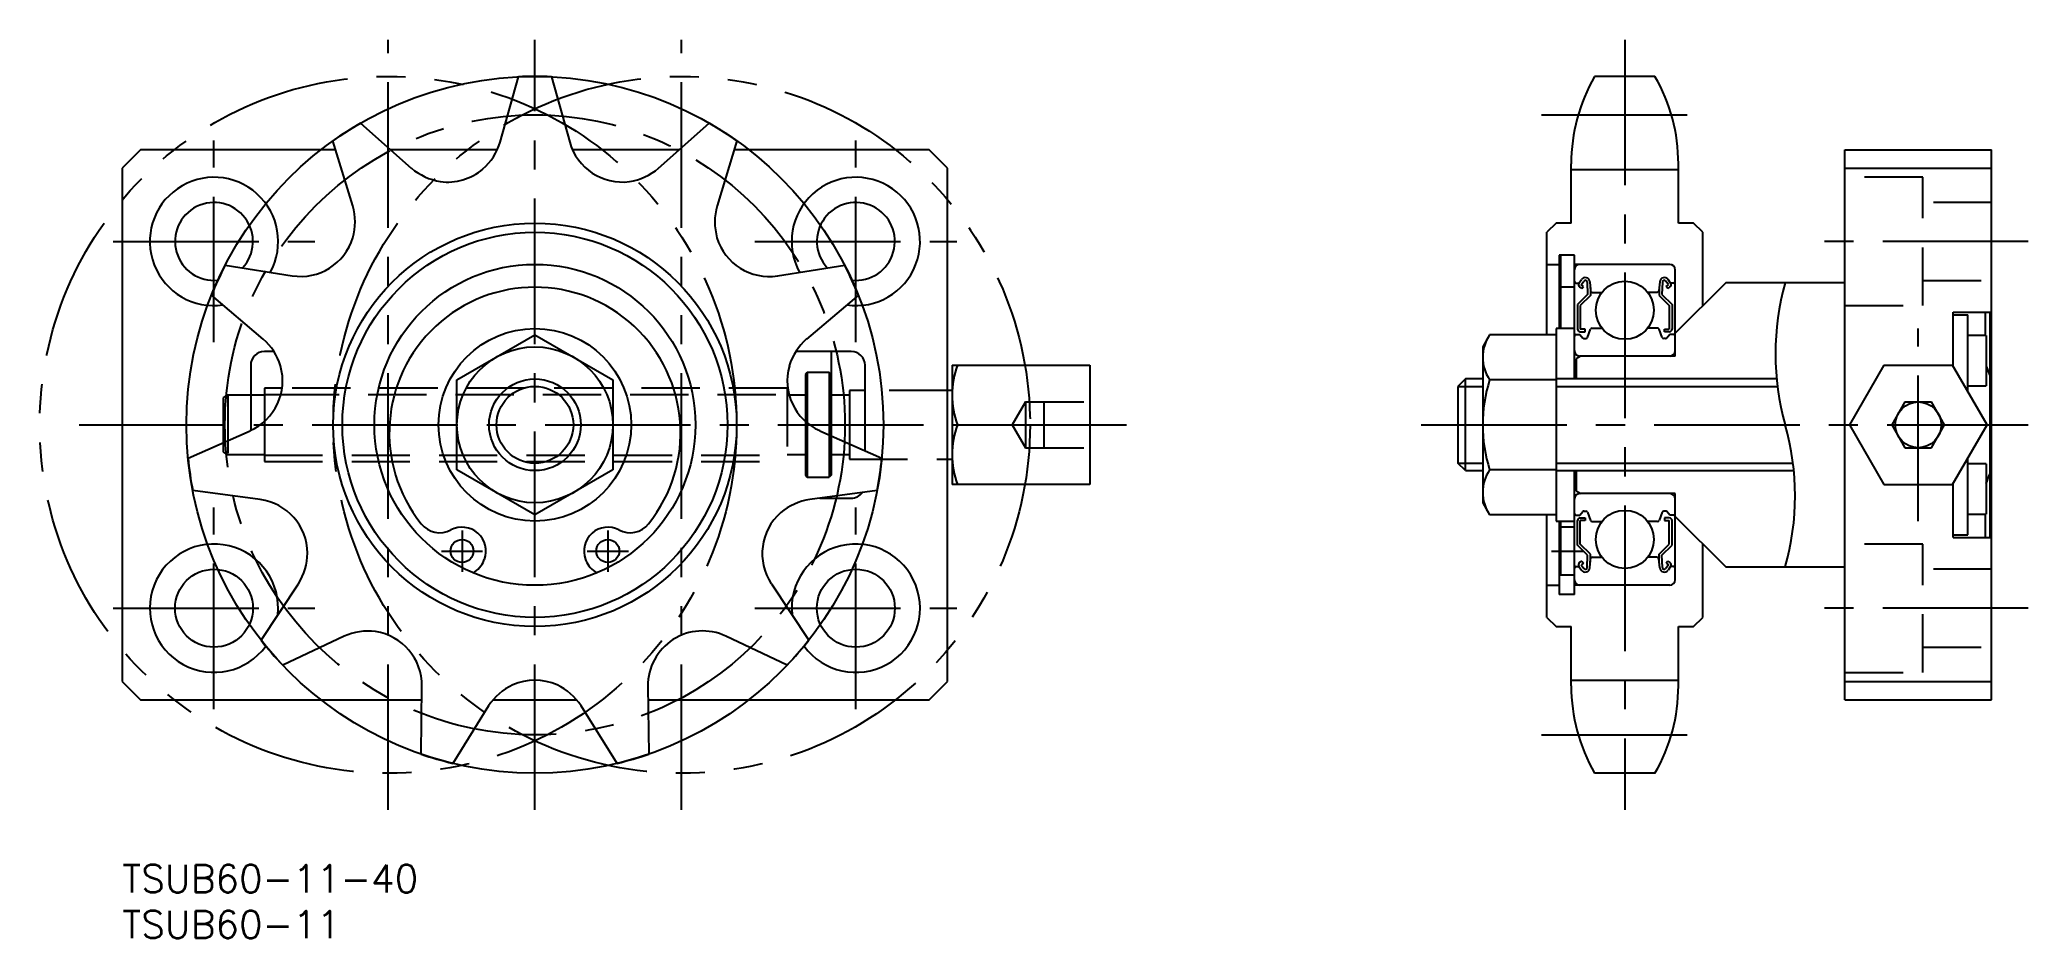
# Model space of a CAD drawing. Extents: x -9 to 208, y -8 to 90.
import ezdxf

# ---------------------------------------------------------------- set-up
doc = ezdxf.new("R2010")
doc.units = 0
doc.header["$LTSCALE"] = 0.5
for name, pattern in [('CENTER', [50.8, 31.75, -6.35, 6.35, -6.35]), ('DASHED', [19.05, 12.7, -6.35]), ('PHANTOM', [63.5, 31.75, -6.35, 6.35, -6.35, 6.35, -6.35])]:
    doc.linetypes.add(name, pattern=pattern)
for name, color, linetype in [('MSM_CENTER', 1, 'CENTER'), ('MSM_CONTINUOUS', 7, 'CONTINUOUS'), ('MSM_DASHED', 4, 'DASHED'), ('MSM_IMAGINARY', 6, 'PHANTOM'), ('MSM_NARROW', 5, 'CONTINUOUS'), ('MSM_PART_NUMBER', 7, 'CONTINUOUS')]:
    doc.layers.add(name, color=color, linetype=linetype)
doc.styles.get("Standard").update_dxf_attribs({"font": 'txt.shx', "height": 3, "bigfont": 'bigfont.shx'})

# ---------------------------------------------------------------- blocks, each defined once
blk = doc.blocks.new('*U35')
at = {"layer": 'MSM_PART_NUMBER'}
blk.add_text('TSUB60-11-40', height=3, dxfattribs=at).set_placement((0, -3))
blk = doc.blocks.new('*U36')
at = {"layer": 'MSM_PART_NUMBER'}
blk.add_text('TSUB60-11', height=3, dxfattribs=at).set_placement((0, -8))

msp = doc.modelspace()

# ---------------------------------------------------------------- linework, layer by layer
at = {"layer": 'MSM_CENTER'}
for p, q in [((45, 6), (45, 90)), ((163.86, 90), (163.86, 6)), ((154.77, 81.81), (172.94, 81.81)), ((10, 57), (10, 79)), ((80, 57), (80, 79)), ((-1, 68), (21, 68)), ((69, 68), (91, 68)), ((207.86, 68), (183.86, 68)), ((195.86, 37.5), (195.86, 58.5)), ((-4.7, 48), (109.5, 48)), ((141.66, 48), (207.86, 48)), ((10, 17), (10, 39)), ((80, 17), (80, 39)), ((37.05, 36.48), (37.05, 31.98)), ((52.95, 36.48), (52.95, 31.98)), ((34.8, 34.23), (39.3, 34.23)), ((50.7, 34.23), (55.2, 34.23)), ((155.86, 34.23), (159.36, 34.23)), ((-1, 28), (21, 28)), ((69, 28), (91, 28)), ((207.86, 28), (183.86, 28)), ((154.77, 14.19), (172.94, 14.19))]:
    msp.add_line(p, q, dxfattribs=at)
msp.add_circle((45, 48), 33.81, dxfattribs=at)
at = {"layer": 'MSM_CONTINUOUS'}
for p, q in [((41.21, 78.84), (43.2, 85.96)), ((46.8, 85.96), (48.79, 78.84)), ((167.15, 86), (160.56, 86)), ((25.99, 80.9), (31.52, 75.99)), ((58.48, 75.99), (64.01, 80.9)), ((25.14, 71.89), (22.97, 78.96)), ((67.03, 78.96), (64.86, 71.89)), ((2, 78), (0, 76)), ((0, 76), (0, 20)), ((23.26, 78), (2, 78)), ((40.89, 78), (29.26, 78)), ((60.74, 78), (49.09, 78)), ((88, 78), (66.74, 78)), ((90, 76), (88, 78)), ((90, 20), (90, 76)), ((158.01, 70), (158.01, 76.47)), ((169.71, 70), (169.71, 76.47)), ((187.86, 18), (187.86, 78)), ((187.86, 78), (203.86, 78)), ((187.86, 76), (203.86, 76)), ((203.86, 18), (203.86, 78)), ((158.01, 75.86), (169.71, 75.86)), ((156.36, 70), (155.36, 69)), ((158.01, 70), (156.36, 70)), ((171.36, 70), (169.71, 70)), ((172.36, 69), (171.36, 70)), ((155.36, 57.81), (155.36, 69)), ((172.36, 61), (172.36, 69)), ((11.22, 65.4), (18.53, 64.26)), ((71.47, 64.26), (78.78, 65.4)), ((155.36, 65.5), (156.71, 65.5)), ((158.36, 66.5), (156.71, 66.5)), ((156.71, 66.5), (156.71, 58.5)), ((156.86, 66.5, -0.5), (156.86, 58.5, -0.5)), ((158.36, 53), (158.36, 66.5)), ((168.76, 65.5), (158.36, 65.5)), ((158.36, 63), (156.86, 63)), ((158.56, 63.45), (158.86, 63.45)), ((158.86, 63.45), (159.13, 63.85)), ((159.17, 62.86), (158.93, 63.03)), ((159.1, 63.28), (159.38, 63.68)), ((159.35, 63.1), (159.1, 63.28)), ((159.17, 62.86), (159.35, 63.1)), ((159.75, 63.57), (159.8, 62.22)), ((160.04, 63.6), (160.13, 62.63)), ((160.1, 62.97), (160.1, 62.1)), ((167.67, 63.6), (167.58, 62.63)), ((167.61, 62.97), (167.61, 62.1)), ((167.96, 63.57), (167.91, 62.22)), ((168.61, 63.28), (168.33, 63.68)), ((168.36, 63.1), (168.61, 63.28)), ((168.54, 62.86), (168.36, 63.1)), ((168.54, 62.86), (168.78, 63.03)), ((168.86, 63.45), (168.58, 63.85)), ((169.16, 63.45), (168.86, 63.45)), ((169.36, 55.5), (169.36, 64.9)), ((174.86, 63.5), (169.36, 58)), ((187.86, 63.5), (174.86, 63.5)), ((15.38, 57.36), (9.73, 62.13)), ((80.27, 62.13), (74.62, 57.36)), ((159.8, 62.22), (158.7, 61.12)), ((158.7, 61.12), (158.7, 58.45)), ((160.1, 62.1), (159, 61)), ((159, 61), (159, 58.45)), ((160.33, 62.45), (161.35, 62.45)), ((167.38, 62.45), (166.36, 62.45)), ((167.61, 62.1), (168.71, 61)), ((167.91, 62.22), (169.01, 61.12)), ((168.71, 61), (168.71, 58.45)), ((169.01, 61.12), (169.01, 58.45)), ((199.66, 60.3), (203.86, 60.3)), ((199.66, 54.42), (199.66, 60.3)), ((199.66, 60), (201.26, 60)), ((201.26, 51.65), (201.26, 60)), ((203.16, 60.3), (203.16, 57.75)), ((203.66, 60.3), (203.66, 35.7)), ((36.5, 52.91), (45, 57.81)), ((45, 57.81), (53.5, 52.91)), ((149.11, 57.81), (148.36, 56.5)), ((148.36, 56.5), (148.36, 39.5)), ((156.36, 57.81), (149.11, 57.81)), ((158.36, 58.5), (156.36, 58.5)), ((156.36, 58.5), (156.36, 37.5)), ((158.56, 57.85), (158.96, 57.85)), ((158.96, 57.85), (159.27, 57.47)), ((159.52, 58.45), (159, 58.45)), ((159, 58.15), (159.52, 58.15)), ((159.43, 57.4), (159.6, 57.4)), ((159.52, 58.15), (159.52, 58.45)), ((159.79, 57.53), (160.11, 58.42)), ((160.3, 58.55), (161.35, 58.55)), ((167.41, 58.55), (166.36, 58.55)), ((167.92, 57.53), (167.6, 58.42)), ((168.28, 57.4), (168.11, 57.4)), ((168.19, 58.45), (168.71, 58.45)), ((168.19, 58.15), (168.19, 58.45)), ((168.71, 58.15), (168.19, 58.15)), ((168.76, 57.85), (168.44, 57.47)), ((169.16, 57.85), (168.76, 57.85)), ((203.26, 57.75), (201.26, 57.75)), ((203.26, 57.75), (203.26, 52.25)), ((14, 54.5), (14, 47.39)), ((16.54, 56), (15.5, 56)), ((79.5, 56), (73.46, 56)), ((77.3, 56), (77.3, 46.82)), ((81, 45.18), (81, 54.5)), ((90.5, 54.5), (105.5, 54.5)), ((90.5, 54.5), (90.5, 41.5)), ((105.5, 54.5), (105.5, 41.5)), ((159.06, 55.5), (158.56, 55.21)), ((158.56, 55.21), (158.56, 53)), ((169.36, 55.5), (158.96, 55.5)), ((192.1, 54.5), (188.35, 48)), ((192.1, 54.5), (199.61, 54.5)), ((203.36, 48), (199.61, 54.5)), ((203.26, 54.4), (203.66, 53.39)), ((36.5, 43.09), (36.5, 52.91)), ((53.5, 52.91), (53.5, 43.09)), ((74.7, 53.7), (74.5, 53.5)), ((74.5, 53.5), (74.5, 48.37)), ((77.1, 53.7), (74.7, 53.7)), ((74.7, 53.7), (74.7, 48.2)), ((77.3, 53.5), (77.1, 53.7)), ((77.1, 53.7), (77.1, 46.91)), ((146.47, 53), (145.66, 52.19)), ((145.66, 52.19), (145.66, 43.81)), ((148.36, 53), (146.47, 53)), ((146.47, 43), (146.47, 53)), ((156.36, 52.91), (149.11, 52.91)), ((180.42, 53), (156.36, 53)), ((201.26, 52.25), (203.26, 52.25)), ((15.5, 51.25), (14, 51.25)), ((17.43, 52), (15.5, 52)), ((15.5, 52), (15.5, 48.39)), ((74.5, 51.25), (72.72, 51.25)), ((79.3, 51.25), (77.3, 51.25)), ((81, 51.75), (79.3, 51.75)), ((79.3, 51.75), (79.3, 45.93)), ((90.5, 51.75), (90, 51.75)), ((194.41, 50.5), (192.97, 48)), ((194.41, 50.5), (197.3, 50.5)), ((198.74, 48), (197.3, 50.5)), ((91.08, 48), (105.5, 48)), ((188.35, 48), (192.1, 41.5)), ((192.97, 48), (194.41, 45.5)), ((197.3, 45.5), (198.74, 48)), ((199.61, 41.5), (203.36, 48)), ((7.17, 44.38), (13.94, 47.36)), ((76.06, 47.36), (82.83, 44.38)), ((90, 44.25), (90.5, 44.25)), ((146.47, 43), (145.66, 43.81)), ((194.41, 45.5), (197.3, 45.5)), ((201.26, 36), (201.26, 44.35)), ((203.26, 43.75), (201.26, 43.75)), ((203.26, 43.75), (203.26, 38.25)), ((45, 38.19), (36.5, 43.09)), ((53.5, 43.09), (45, 38.19)), ((105.5, 41.5), (90.5, 41.5)), ((146.47, 43), (148.36, 43)), ((156.36, 43.09), (149.11, 43.09)), ((156.36, 43), (182.29, 43)), ((158.36, 29.5), (158.36, 43)), ((158.56, 43), (158.56, 40.79)), ((192.1, 41.5), (199.61, 41.5)), ((199.66, 35.7), (199.66, 41.58)), ((15.02, 39.86), (7.68, 40.82)), ((82.32, 40.82), (74.98, 39.86)), ((76.06, 40), (79.5, 40)), ((77.3, 40.16), (77.3, 40)), ((148.36, 39.5), (149.11, 38.19)), ((158.56, 40.79), (159.06, 40.5)), ((169.36, 40.5), (158.96, 40.5)), ((169.36, 31.1), (169.36, 40.5)), ((156.36, 38.19), (149.11, 38.19)), ((155.36, 27), (155.36, 38.19)), ((156.36, 37.5), (158.36, 37.5)), ((156.71, 37.5), (156.71, 29.5)), ((156.86, 37.5, -0.5), (156.86, 31.59, -0.5)), ((158.56, 38.15), (158.96, 38.15)), ((158.7, 34.88), (158.7, 37.55)), ((158.96, 38.15), (159.27, 38.53)), ((159, 37.85), (159.52, 37.85)), ((159, 35), (159, 37.55)), ((159.52, 37.55), (159, 37.55)), ((159.43, 38.6), (159.6, 38.6)), ((159.52, 37.85), (159.52, 37.55)), ((159.79, 38.47), (160.11, 37.58)), ((160.3, 37.45), (161.35, 37.45)), ((167.41, 37.45), (166.36, 37.45)), ((167.92, 38.47), (167.6, 37.58)), ((168.28, 38.6), (168.11, 38.6)), ((168.71, 37.85), (168.19, 37.85)), ((168.19, 37.85), (168.19, 37.55)), ((168.19, 37.55), (168.71, 37.55)), ((168.76, 38.15), (168.44, 38.53)), ((168.71, 35), (168.71, 37.55)), ((169.16, 38.15), (168.76, 38.15)), ((169.01, 34.88), (169.01, 37.55)), ((169.36, 38), (174.86, 32.5)), ((201.26, 38.25), (203.26, 38.25)), ((203.16, 38.25), (203.16, 35.7)), ((158.36, 36.83), (156.86, 36.83)), ((159.8, 33.78), (158.7, 34.88)), ((160.1, 33.9), (159, 35)), ((167.61, 33.9), (168.71, 35)), ((167.91, 33.78), (169.01, 34.88)), ((172.36, 27), (172.36, 35)), ((199.66, 36), (201.26, 36)), ((199.66, 35.7), (203.86, 35.7)), ((39.44, 33.21), (39.48, 33.32)), ((50.52, 33.32), (50.56, 33.21)), ((158.56, 32.55), (158.86, 32.55)), ((158.86, 32.55), (159.13, 32.15)), ((159.17, 33.14), (158.93, 32.97)), ((159.35, 32.9), (159.1, 32.72)), ((159.1, 32.72), (159.38, 32.32)), ((159.17, 33.14), (159.35, 32.9)), ((159.75, 32.43), (159.8, 33.78)), ((160.04, 32.4), (160.13, 33.37)), ((160.1, 33.03), (160.1, 33.9)), ((160.33, 33.55), (161.35, 33.55)), ((167.38, 33.55), (166.36, 33.55)), ((167.67, 32.4), (167.58, 33.37)), ((167.61, 33.03), (167.61, 33.9)), ((167.96, 32.43), (167.91, 33.78)), ((168.61, 32.72), (168.33, 32.32)), ((168.54, 33.14), (168.36, 32.9)), ((168.36, 32.9), (168.61, 32.72)), ((168.54, 33.14), (168.78, 32.97)), ((168.86, 32.55), (168.58, 32.15)), ((169.16, 32.55), (168.86, 32.55)), ((15.14, 24.5), (19.21, 30.67)), ((70.79, 30.67), (74.86, 24.5)), ((155.36, 30.5), (156.71, 30.5)), ((158.36, 31.59), (156.86, 31.59)), ((168.76, 30.5), (158.36, 30.5)), ((174.86, 32.5), (187.86, 32.5)), ((158.36, 29.5), (156.71, 29.5)), ((155.36, 27), (156.36, 26)), ((171.36, 26), (172.36, 27)), ((24.18, 24.94), (17.49, 21.78)), ((72.51, 21.78), (65.82, 24.94)), ((156.36, 26), (158.01, 26)), ((158.01, 19.53), (158.01, 26)), ((169.71, 26), (171.36, 26)), ((169.71, 19.53), (169.71, 26)), ((0, 20), (2, 18)), ((88, 18), (90, 20)), ((158.01, 20.14), (169.71, 20.14)), ((187.86, 20), (203.86, 20)), ((2, 18), (32.66, 18)), ((32.58, 12.09), (32.68, 19.48)), ((40.44, 18), (49.55, 18)), ((57.32, 19.48), (57.42, 12.09)), ((57.34, 18), (88, 18)), ((187.86, 18), (203.86, 18)), ((39.95, 17.35), (36.03, 11.07)), ((53.97, 11.07), (50.05, 17.35)), ((167.15, 10), (160.56, 10))]:
    msp.add_line(p, q, dxfattribs=at)
for centre, radius in [((45, 48), 22), ((45, 48), 21), ((45, 48), 17.5), ((163.86, 60.5), 3.17), ((45, 48), 10.5), ((45, 48), 8.5), ((45, 48), 5), ((195.86, 48), 2.5), ((163.86, 35.5), 3.17), ((37.05, 34.23), 1.25), ((52.95, 34.23), 1.25), ((10, 28), 4.25), ((80, 28), 4.25)]:
    msp.add_circle(centre, radius, dxfattribs=at)
for centre, radius, start, end in [((45, 48), 38, 87.2894, 92.7106), ((177.06, 76.47), 19.05, 150, 180), ((150.65, 76.47), 19.05, 0, 30), ((45, 48), 38, 120.0166, 125.4379), ((45, 48), 38, 54.5621, 59.9834), ((35.02, 80.73), 6.47, 311.7789, 342.9777), ((54.53, 80.44), 5.96, 195.6384, 277.6678), ((35.72, 80.97), 6.51, 229.8571, 260.8408), ((35.47, 80.44), 5.96, 262.3322, 310.395), ((54.3, 80.93), 6.47, 279.0515, 310.2505), ((10, 68), 7, 331.2412, 278.0937), ((80, 68), 7, 261.9063, 208.7588), ((10, 68), 4.25, 317.0842, 275.773), ((18.91, 70.14), 6.47, 344.5062, 15.705), ((71.13, 70.14), 6.51, 164.4026, 195.3863), ((80, 68), 4.25, 264.227, 222.9158), ((19.45, 70.14), 5.95, 261.093, 343.1223), ((70.55, 70.14), 5.96, 196.8777, 278.907), ((45, 48), 38, 152.7439, 158.1652), ((45, 48), 38, 21.8348, 27.2561), ((158.96, 64.9), 0.6, 90, 180), ((168.76, 64.9), 0.6, 0, 90), ((45, 47.13), 15.88, 321.3506, 218.6494), ((158.56, 63.65), 0.2, 180, 270), ((159.1, 63.28), 0.3, 144.9356, 235.0377), ((159.54, 63.56), 0.5, 5.065, 144.9356), ((159.55, 63.57), 0.2, 2.1312, 144.9367), ((168.17, 63.56), 0.5, 35.0644, 174.935), ((168.16, 63.57), 0.2, 35.0633, 177.8688), ((168.61, 63.28), 0.3, 304.9623, 35.0644), ((169.16, 63.65), 0.2, 270, 0), ((160.33, 62.65), 0.2, 185.065, 270), ((167.38, 62.65), 0.2, 270, 354.935), ((11.08, 52.52), 6.47, 17.2333, 48.4324), ((78.95, 52.5), 6.51, 131.6753, 162.659), ((152.7, 55.36), 4.34, 145.6158, 214.3842), ((158.56, 57.65), 0.2, 90, 180), ((159, 58.45), 0.3, 180, 270), ((159.43, 57.6), 0.2, 219.997, 270), ((159.6, 57.6), 0.2, 270, 339.9703), ((160.3, 58.35), 0.2, 90, 159.9703), ((167.41, 58.35), 0.2, 20.0297, 90), ((168.11, 57.6), 0.2, 200.0297, 270), ((168.28, 57.6), 0.2, 270, 320.003), ((168.71, 58.45), 0.3, 270, 0), ((169.16, 57.65), 0.2, 0, 90), ((11.53, 52.81), 5.95, 293.8202, 15.8496), ((15.5, 54.5), 1.5, 90, 180), ((78.47, 52.81), 5.95, 164.1504, 246.1797), ((79.5, 54.5), 1.5, 0, 90), ((99.89, 51.25), 9.39, 159.7547, 200.2453), ((158.96, 56.1), 0.6, 180, 270), ((168.76, 56.1), 0.6, 270, 0), ((164.6, 48), 16.24, 162.412, 197.588), ((99.89, 44.75), 9.39, 159.7438, 200.2562), ((45, 48), 38, 185.4712, 190.8925), ((45, 48), 38, 349.1075, 354.5288), ((152.7, 40.64), 4.34, 145.6158, 214.3842), ((182.9, 50.08), 22.06, 337.3688, 340.2203), ((14.25, 33.95), 5.95, 0.5141, 82.5434), ((75.99, 33.43), 6.51, 98.9481, 129.9317), ((79.5, 41.5), 1.5, 270, 323.545), ((158.96, 39.9), 0.6, 90, 180), ((168.76, 39.9), 0.6, 0, 90), ((34.63, 38.83), 2.6, 218.6494, 297.7045), ((55.37, 38.83), 2.6, 242.2955, 321.3506), ((75.75, 33.95), 5.96, 131.4231, 213.4525), ((158.56, 38.35), 0.2, 180, 270), ((159, 37.55), 0.3, 90, 180), ((159.43, 38.4), 0.2, 90, 140.003), ((159.6, 38.4), 0.2, 20.0297, 90), ((160.3, 37.65), 0.2, 200.0297, 270), ((167.41, 37.65), 0.2, 270, 339.9703), ((168.11, 38.4), 0.2, 90, 159.9703), ((168.28, 38.4), 0.2, 39.997, 90), ((168.71, 37.55), 0.3, 0, 90), ((169.16, 38.35), 0.2, 270, 0), ((10, 28), 7, 353.9511, 323.7954), ((37.05, 34.23), 2.6, 339.4114, 117.7045), ((52.95, 34.23), 2.6, 62.2955, 200.5886), ((80, 28), 7, 216.2046, 186.0489), ((13.69, 34.12), 6.51, 328.0389, 359.0226), ((37.1, 34.09), 2.5, 297.0551, 339.4114), ((52.9, 34.09), 2.5, 200.5886, 242.9449), ((158.56, 32.35), 0.2, 90, 180), ((159.1, 32.72), 0.3, 124.9623, 215.0644), ((160.33, 33.35), 0.2, 90, 174.935), ((167.38, 33.35), 0.2, 5.065, 90), ((168.61, 32.72), 0.3, 324.9356, 55.0377), ((169.16, 32.35), 0.2, 0, 90), ((158.96, 31.1), 0.6, 180, 270), ((159.54, 32.44), 0.5, 215.0644, 354.935), ((159.55, 32.43), 0.2, 215.0633, 357.8688), ((168.17, 32.44), 0.5, 185.065, 324.9356), ((168.16, 32.43), 0.2, 182.1312, 324.9367), ((168.76, 31.1), 0.6, 270, 0), ((45, 48), 38, 218.1985, 223.6197), ((26.8, 19.03), 6.47, 82.688, 113.8868), ((26.72, 19.56), 5.96, 359.2748, 81.3041), ((63.28, 19.56), 5.96, 64.7293, 180.7252), ((45, 48), 38, 316.3803, 321.8015), ((45.35, 13.79), 6.47, 115.4152, 146.6141), ((45, 14.19), 5.96, 65.9686, 114.0314), ((44.62, 13.75), 6.51, 33.4935, 64.4771), ((177.06, 19.53), 19.05, 180, 210), ((150.65, 19.53), 19.05, 330, 0), ((45, 48), 38, 250.9257, 256.347), ((45, 48), 38, 283.653, 289.0743)]:
    msp.add_arc(centre, radius, start, end, dxfattribs=at)
at = {"layer": 'MSM_DASHED'}
for p, q in [((196.36, 75), (187.86, 75)), ((196.36, 61), (196.36, 75)), ((203.86, 72.25), (196.36, 72.25)), ((196.36, 63.75), (203.86, 63.75)), ((187.86, 61), (196.36, 61)), ((11.5, 51.25), (11, 50.96)), ((11, 50.96), (11, 45.04)), ((14, 51.25), (11.5, 51.25)), ((11.5, 51.25), (11.5, 44.75)), ((17.3, 51.32), (72.5, 51.32)), ((72.5, 52), (17.43, 52)), ((72.5, 52), (72.5, 44)), ((72.72, 51.25), (72.5, 51.25)), ((90, 51.75), (81, 51.75)), ((98.5, 50.5), (97.06, 48)), ((98.5, 50.5), (105.5, 50.5)), ((98.5, 50.5), (98.5, 45.5)), ((100.5, 50.5), (100.5, 45.5)), ((15.5, 48.39), (15.5, 44)), ((74.5, 48.37), (74.5, 42.5)), ((74.7, 48.2), (74.7, 42.3)), ((97.06, 48), (98.5, 45.5)), ((77.1, 46.91), (77.1, 42.3)), ((77.3, 46.82), (77.3, 42.5)), ((79.3, 45.93), (79.3, 44.25)), ((11, 45.04), (11.5, 44.75)), ((11.5, 44.75), (15.5, 44.75)), ((15.5, 44.68), (72.5, 44.68)), ((15.5, 44), (72.5, 44)), ((72.5, 44.75), (74.5, 44.75)), ((77.3, 44.75), (79.3, 44.75)), ((79.3, 44.25), (90, 44.25)), ((98.5, 45.5), (105.5, 45.5)), ((74.5, 42.5), (74.7, 42.3)), ((74.7, 42.3), (77.1, 42.3)), ((77.3, 42.5), (77.1, 42.3)), ((196.36, 35), (187.86, 35)), ((196.36, 21), (196.36, 35)), ((203.86, 32.25), (196.36, 32.25)), ((196.36, 23.75), (203.86, 23.75)), ((187.86, 21), (196.36, 21))]:
    msp.add_line(p, q, dxfattribs=at)
at = {"layer": 'MSM_IMAGINARY'}
for p, q in [((29, 6), (29, 90)), ((61, 6), (61, 90))]:
    msp.add_line(p, q, dxfattribs=at)
for centre in [(29, 48), (61, 48)]:
    msp.add_circle(centre, 38, dxfattribs=at)
at = {"layer": 'MSM_NARROW'}
for p, q in [((145.66, 52.19), (148.36, 52.19)), ((156.36, 52.19), (180.51, 52.19)), ((15.5, 51.32), (17.3, 51.32)), ((145.66, 43.81), (148.36, 43.81)), ((156.36, 43.81), (182.2, 43.81))]:
    msp.add_line(p, q, dxfattribs=at)
for radius in [38, 4.19]:
    msp.add_circle((45, 48), radius, dxfattribs=at)
for centre, start, end in [((208.85, 55.75), 164.2559, 195.7441), ((153.87, 40.25), 344.2545, 15.7455)]:
    msp.add_arc(centre, 28.56, start, end, dxfattribs=at)

# ---------------------------------------------------------------- block references
at = {"layer": 'MSM_CONTINUOUS'}
for name in ['*U35', '*U36']:
    msp.add_blockref(name, (0, 0), dxfattribs=at)

doc.saveas('drawing.dxf')
